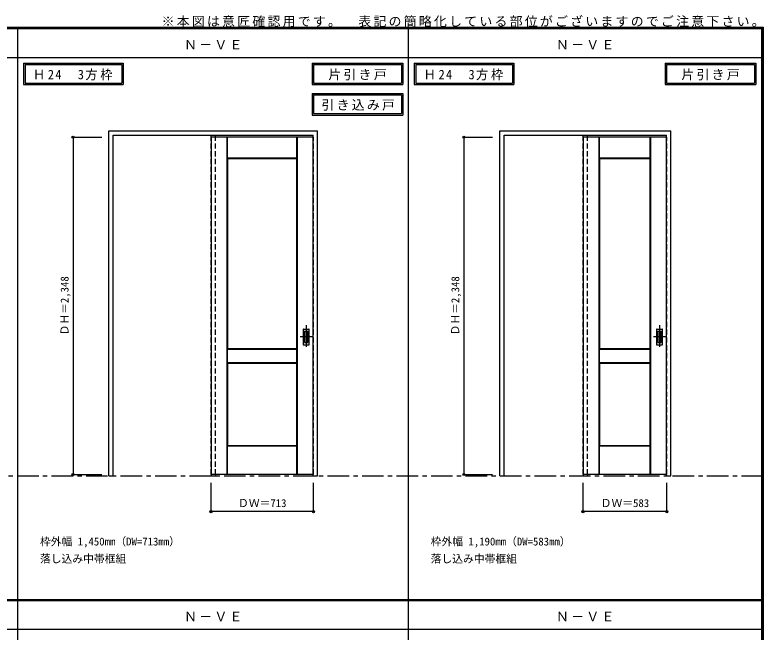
# Model space of a CAD drawing. Units: millimetres, scale not verified. Extents: x -6000 to 5700, y -4307 to 4260.
# Drawn here: x 495 to 5700, y -36 to 4260 of the extents above; entities that cross this region are included whole.
import ezdxf
from ezdxf.enums import TextEntityAlignment as Align

# ---------------------------------------------------------------- set-up
doc = ezdxf.new("R2010")
doc.units = ezdxf.units.MM
doc.header["$LTSCALE"] = 30
doc.header["$PDMODE"] = 32
doc.header["$PDSIZE"] = 15
doc.linetypes.add('CHAIN1', pattern=[8, 5, -1, 1, -1])
doc.linetypes.add('DASHED1', pattern=[1.8, 1.2, -0.6])
for name, color, linetype in [('0-1_通り芯', 4, 'CHAIN1'), ('0-2_扉', 4, 'DASHED1'), ('0-3_仕上げ', 7, 'Continuous'), ('0-4_枠', 3, 'Continuous'), ('0-6_引手', 3, 'Continuous'), ('0-A_文字', 7, 'Continuous'), ('0-B_寸法', 7, 'Continuous'), ('F-1_枠', 6, 'Continuous')]:
    doc.layers.add(name, color=color, linetype=linetype)
doc.styles.add('ＭＳ ゴシック', font='')
doc.styles.get('ＭＳ ゴシック').set_extended_font_data('MS Gothic')

msp = doc.modelspace()

# ---------------------------------------------------------------- linework, layer by layer
at = {"layer": '0-1_通り芯'}
for p, q in [((2521.25, 2100), (2521.25, 1938)), ((4979.75, 2100), (4979.75, 1938)), ((2562.25, 2019), (2480.25, 2019)), ((5020.75, 2019), (4938.75, 2019))]:
    msp.add_line(p, q, dxfattribs=at)
at = {"layer": '0-1_通り芯', "color": 7}
msp.add_line((-5490, 1053), (5690, 1053), dxfattribs=at)
at = {"layer": '0-2_扉', "color": 3, "linetype": 'Continuous'}
for p, q in [((2569.25, 3409.5), (1859.25, 3409.5)), ((1859.25, 3409.5), (1859.25, 1061.5)), ((5027.75, 3409.5), (4447.75, 3409.5)), ((4447.75, 3409.5), (4447.75, 1061.5)), ((2569.25, 1061.5), (1859.25, 1061.5)), ((5027.75, 1061.5), (4447.75, 1061.5))]:
    msp.add_line(p, q, dxfattribs=at)
at = {"layer": '0-2_扉'}
for p, q in [((1859.25, 3409.5), (1859.25, 3405.5)), ((2569.25, 3409.5), (2572.25, 3409.5)), ((4447.75, 3409.5), (4447.75, 3405.5)), ((5027.75, 3409.5), (5030.75, 3409.5))]:
    msp.add_line(p, q, dxfattribs=at)
for points in [[(2569.25, 1061.5), (2572.25, 1061.5), (2572.25, 3409.5)], [(5027.75, 1061.5), (5030.75, 1061.5), (5030.75, 3409.5)]]:
    msp.add_lwpolyline(points, dxfattribs=at)
at = {"layer": '0-3_仕上げ'}
for p, q in [((1971.25, 1061.5), (1971.25, 3409.5)), ((1972.75, 3262), (1972.75, 3409.5)), ((1974.25, 3263.5), (1974.25, 3409.5)), ((2457.25, 3263.5), (2457.25, 3409.5)), ((2458.75, 3262), (2458.75, 3409.5)), ((2460.25, 1061.5), (2460.25, 3409.5)), ((4559.75, 1061.5), (4559.75, 3409.5)), ((4561.25, 3262), (4561.25, 3409.5)), ((4562.75, 3263.5), (4562.75, 3409.5)), ((4915.75, 3263.5), (4915.75, 3409.5)), ((4917.25, 3262), (4917.25, 3409.5)), ((4918.75, 1061.5), (4918.75, 3409.5)), ((1975.25, 3259.5), (1972.75, 3262)), ((4563.75, 3259.5), (4561.25, 3262)), ((1972.75, 1839), (1972.75, 1934)), ((1974.25, 1840.5), (1974.25, 1932.5)), ((2457.25, 1932.5), (1974.25, 1932.5)), ((2456.25, 1936.5), (2458.75, 1934)), ((4561.25, 1839), (4561.25, 1934)), ((4562.75, 1840.5), (4562.75, 1932.5)), ((4915.75, 1932.5), (4562.75, 1932.5)), ((4914.75, 1936.5), (4917.25, 1934)), ((1974.25, 1840.5), (1972.75, 1839)), ((1975.25, 1836.5), (1972.75, 1839)), ((1974.25, 1840.5), (2457.25, 1840.5)), ((2458.75, 1839), (2456.25, 1836.5)), ((4562.75, 1840.5), (4561.25, 1839)), ((4563.75, 1836.5), (4561.25, 1839)), ((4562.75, 1840.5), (4915.75, 1840.5)), ((4917.25, 1839), (4914.75, 1836.5)), ((1972.75, 1061.5), (1972.75, 1259)), ((1974.25, 1061.5), (1974.25, 1257.5)), ((2457.25, 1257.5), (1974.25, 1257.5)), ((2456.25, 1261.5), (2458.75, 1259)), ((2457.25, 1257.5), (2458.75, 1259)), ((2457.25, 1061.5), (2457.25, 1257.5)), ((2458.75, 1061.5), (2458.75, 1259)), ((4561.25, 1061.5), (4561.25, 1259)), ((4562.75, 1061.5), (4562.75, 1257.5)), ((4915.75, 1257.5), (4562.75, 1257.5)), ((4914.75, 1261.5), (4917.25, 1259)), ((4915.75, 1257.5), (4917.25, 1259)), ((4915.75, 1061.5), (4915.75, 1257.5)), ((4917.25, 1061.5), (4917.25, 1259))]:
    msp.add_line(p, q, dxfattribs=at)
at = {"layer": '0-3_仕上げ', "color": 3}
for p, q in [((2456.25, 3259.5), (1975.25, 3259.5)), ((1975.25, 1936.5), (1975.25, 3259.5)), ((2456.25, 1936.5), (2456.25, 3259.5)), ((4914.75, 3259.5), (4563.75, 3259.5)), ((4563.75, 1936.5), (4563.75, 3259.5)), ((4914.75, 1936.5), (4914.75, 3259.5)), ((2456.25, 1936.5), (1975.25, 1936.5)), ((4914.75, 1936.5), (4563.75, 1936.5)), ((1975.25, 1836.5), (2456.25, 1836.5)), ((1975.25, 1261.5), (1975.25, 1836.5)), ((2456.25, 1261.5), (2456.25, 1836.5)), ((4563.75, 1836.5), (4914.75, 1836.5)), ((4563.75, 1261.5), (4563.75, 1836.5)), ((4914.75, 1261.5), (4914.75, 1836.5)), ((2456.25, 1261.5), (1975.25, 1261.5)), ((4914.75, 1261.5), (4563.75, 1261.5))]:
    msp.add_line(p, q, dxfattribs=at)
at = {"layer": '0-3_仕上げ'}
for points in [[(2457.25, 3263.5), (1974.25, 3263.5), (1972.75, 3262)], [(2457.25, 3263.5), (2458.75, 3262), (2456.25, 3259.5)], [(4915.75, 3263.5), (4562.75, 3263.5), (4561.25, 3262)], [(4915.75, 3263.5), (4917.25, 3262), (4914.75, 3259.5)], [(1974.25, 1932.5), (1972.75, 1934), (1975.25, 1936.5)], [(2457.25, 1840.5), (2457.25, 1932.5), (2458.75, 1934)], [(2457.25, 1840.5), (2458.75, 1839), (2458.75, 1934)], [(4562.75, 1932.5), (4561.25, 1934), (4563.75, 1936.5)], [(4915.75, 1840.5), (4915.75, 1932.5), (4917.25, 1934)], [(4915.75, 1840.5), (4917.25, 1839), (4917.25, 1934)], [(1974.25, 1257.5), (1972.75, 1259), (1975.25, 1261.5)], [(4562.75, 1257.5), (4561.25, 1259), (4563.75, 1261.5)]]:
    msp.add_lwpolyline(points, dxfattribs=at)
at = {"layer": '0-4_枠'}
for p, q in [((1149.25, 3453), (2599.25, 3453)), ((1149.25, 1053), (1149.25, 3453)), ((2599.25, 1053), (2599.25, 3453)), ((3867.75, 1053), (3867.75, 3453)), ((3867.75, 3453), (5057.75, 3453)), ((5057.75, 1053), (5057.75, 3453)), ((1179.25, 3423), (2569.25, 3423)), ((1179.25, 1053), (1179.25, 3423)), ((2569.25, 1053), (2569.25, 3423)), ((3897.75, 1053), (3897.75, 3423)), ((3897.75, 3423), (5027.75, 3423)), ((5027.75, 1053), (5027.75, 3423)), ((1149.25, 1053), (1179.25, 1053)), ((1859.25, 1061.5), (1859.25, 1053)), ((1859.25, 1053), (1889.25, 1053)), ((1889.25, 1061.5), (1889.25, 1053)), ((2569.25, 1053), (2599.25, 1053)), ((3867.75, 1053), (3897.75, 1053)), ((4447.75, 1061.5), (4447.75, 1053)), ((4447.75, 1053), (4477.75, 1053)), ((4477.75, 1061.5), (4477.75, 1053)), ((5027.75, 1053), (5057.75, 1053))]:
    msp.add_line(p, q, dxfattribs=at)
at = {"layer": '0-4_枠', "color": 4, "linetype": 'DASHED1'}
for p, q in [((1859.25, 1061.5), (1859.25, 3423)), ((1889.25, 1061.5), (1889.25, 3423)), ((4447.75, 1061.5), (4447.75, 3423)), ((4477.75, 1061.5), (4477.75, 3423))]:
    msp.add_line(p, q, dxfattribs=at)
at = {"layer": '0-6_引手'}
for p, q in [((2500.25, 2072.5), (2500.25, 1965.5)), ((2501.75, 2074), (2540.75, 2074)), ((2542.25, 1965.5), (2542.25, 2072.5)), ((4958.75, 2072.5), (4958.75, 1965.5)), ((4960.25, 2074), (4999.25, 2074)), ((5000.75, 1965.5), (5000.75, 2072.5)), ((2501.75, 1964), (2540.75, 1964)), ((4960.25, 1964), (4999.25, 1964))]:
    msp.add_line(p, q, dxfattribs=at)
at = {"layer": '0-6_引手', "color": 7}
for p, q in [((2508.75, 2056.5), (2508.75, 1981.5)), ((2510.25, 2058), (2532.25, 2058)), ((2533.75, 1981.5), (2533.75, 2056.5)), ((4967.25, 2056.5), (4967.25, 1981.5)), ((4968.75, 2058), (4990.75, 2058)), ((4992.25, 1981.5), (4992.25, 2056.5)), ((2510.25, 1980), (2532.25, 1980)), ((4968.75, 1980), (4990.75, 1980))]:
    msp.add_line(p, q, dxfattribs=at)
at = {"layer": '0-6_引手'}
for centre, start, end in [((2501.75, 2072.5), 90, 180), ((2540.75, 2072.5), 0, 90), ((4960.25, 2072.5), 90, 180), ((4999.25, 2072.5), 0, 90), ((2501.75, 1965.5), 180, 270), ((2540.75, 1965.5), 270, 0), ((4960.25, 1965.5), 180, 270), ((4999.25, 1965.5), 270, 0)]:
    msp.add_arc(centre, 1.5, start, end, dxfattribs=at)
at = {"layer": '0-6_引手', "color": 7}
for centre, start, end in [((2510.25, 2056.5), 90, 180), ((2532.25, 2056.5), 0, 90), ((4968.75, 2056.5), 90, 180), ((4990.75, 2056.5), 0, 90), ((2510.25, 1981.5), 180, 270), ((2532.25, 1981.5), 270, 0), ((4968.75, 1981.5), 180, 270), ((4990.75, 1981.5), 270, 0)]:
    msp.add_arc(centre, 1.5, start, end, dxfattribs=at)
at = {"layer": '0-A_文字'}
for p, q in [((555, 3925), (555, 3775)), ((565, 3915), (565, 3785)), ((565, 3915), (1237.62, 3915)), ((1237.62, 3915), (1237.62, 3785)), ((2562.47, 3925), (2562.47, 3775)), ((2572.47, 3915), (2572.47, 3785)), ((2572.47, 3915), (3183.5, 3915)), ((3183.5, 3915), (3183.5, 3785)), ((3273.5, 3925), (3273.5, 3775)), ((3283.5, 3915), (3283.5, 3785)), ((3283.5, 3915), (3956.12, 3915)), ((3956.12, 3915), (3956.12, 3785)), ((5018.97, 3925), (5018.97, 3775)), ((5028.97, 3915), (5028.97, 3785)), ((5028.97, 3915), (5640, 3915)), ((5640, 3915), (5640, 3785)), ((555, 3775), (1247.62, 3775)), ((565, 3785), (1237.62, 3785)), ((2562.47, 3775), (3193.5, 3775)), ((2572.47, 3785), (3183.5, 3785)), ((3273.5, 3775), (3966.12, 3775)), ((3283.5, 3785), (3956.12, 3785)), ((5018.97, 3775), (5650, 3775)), ((5028.97, 3785), (5640, 3785)), ((2562.47, 3713.53), (2562.47, 3563.53)), ((2572.47, 3703.53), (2572.47, 3573.53)), ((2572.47, 3703.53), (3183.5, 3703.53)), ((3183.5, 3703.53), (3183.5, 3573.53)), ((2562.47, 3563.53), (3193.5, 3563.53)), ((2572.47, 3573.53), (3183.5, 3573.53))]:
    msp.add_line(p, q, dxfattribs=at)
for points in [[(555, 3925), (1247.62, 3925), (1247.62, 3775)], [(2562.47, 3925), (3193.5, 3925), (3193.5, 3775)], [(3273.5, 3925), (3966.12, 3925), (3966.12, 3775)], [(5018.97, 3925), (5650, 3925), (5650, 3775)], [(2562.47, 3713.53), (3193.5, 3713.53), (3193.5, 3563.53)]]:
    msp.add_lwpolyline(points, dxfattribs=at)
at = {"layer": '0-B_寸法', "color": 4}
for p, q in [((899.25, 3409.5), (1099.25, 3409.5)), ((899.25, 3409.5), (899.25, 1061.5)), ((3617.75, 3409.5), (3817.75, 3409.5)), ((899.25, 1061.5), (1099.25, 1061.5)), ((2572.25, 803), (2572.25, 1003)), ((5030.75, 803), (5030.75, 1003))]:
    msp.add_line(p, q, dxfattribs=at)
for points in [[(3617.75, 3409.5), (3617.75, 1061.5), (3817.75, 1061.5)], [(2572.25, 803), (1859.25, 803), (1859.25, 1003)], [(5030.75, 803), (4447.75, 803), (4447.75, 1003)]]:
    msp.add_lwpolyline(points, dxfattribs=at)
at = {"layer": '0-B_寸法'}
for p in [(899.25, 3409.5), (3617.75, 3409.5), (899.25, 1061.5), (3617.75, 1061.5), (1859.25, 803), (2572.25, 803), (4447.75, 803), (5030.75, 803)]:
    msp.add_point(p, dxfattribs=at)
at = {"layer": 'F-1_枠'}
for p, q in [((-6000, 4175), (5700, 4175)), ((-6000, 4170), (5700, 4170)), ((-6000, 4165), (5700, 4165)), ((515, -3790), (515, 4175)), ((3233.5, -3790), (3233.5, 4175)), ((5690, 4175), (5690, -4205)), ((5695, 4175), (5695, -4205)), ((5700, 4175), (5700, -4205)), ((-6000, 3965), (5700, 3965)), ((-6000, 190.5), (5700, 190.5)), ((-6000, 187.5), (5700, 187.5)), ((-6000, 184.5), (5700, 184.5)), ((-6000, -15.5), (5700, -15.5))]:
    msp.add_line(p, q, dxfattribs=at)

# ---------------------------------------------------------------- texts
at = {"layer": '0-A_文字', "style": 'ＭＳ ゴシック'}
for s, p in [('枠外幅 1,450mm（DW=713mm）', (669.25, 550.5)), ('枠外幅 1,190mm（DW=583mm）', (3387.75, 550.5)), ('落し込み中帯框組', (669.25, 430.5)), ('落し込み中帯框組', (3387.75, 430.5))]:
    msp.add_text(s, height=54.99, dxfattribs=at).set_placement(p, align=Align.BOTTOM_LEFT)
at = {"layer": '0-A_文字', "char_height": 65.98, "attachment_point": 7, "style": 'ＭＳ ゴシック'}
for s, insert in [('\\T1.17;※本図は意匠確認用です。\u3000表記の簡略化している部位がございますのでご注意下さい。', (1515, 4175)), ('\\T1.17;Ｎ－ＶＥ', (1671.75, 4020)), ('\\T1.17;Ｎ－ＶＥ', (4259.25, 4020)), ('\\T1.22;\\W0.95;Ｈ24\u30003方枠', (619.66, 3805)), ('\\T1.17;片引き戸', (2675.48, 3805)), ('\\T1.22;\\W0.95;Ｈ24\u30003方枠', (3338.16, 3805)), ('\\T1.17;片引き戸', (5131.98, 3805)), ('\\T1.17;引き込み戸', (2627.13, 3593.53)), ('\\T1.17;Ｎ－ＶＥ', (1671.75, 39.5)), ('\\T1.17;Ｎ－ＶＥ', (4259.25, 39.5))]:
    msp.add_mtext(s, dxfattribs=dict(at, insert=insert))
at = {"layer": '0-B_寸法', "style": 'ＭＳ ゴシック'}
for p in [(884.25, 2029.25), (3602.75, 2029.25)]:
    msp.add_text('ＤＨ＝2,348', height=54.99, rotation=90, dxfattribs=at).set_placement(p, align=Align.BOTTOM_LEFT)
for s, p in [('ＤＷ＝713', (2047, 818)), ('ＤＷ＝583', (4570.5, 818))]:
    msp.add_text(s, height=54.99, dxfattribs=at).set_placement(p, align=Align.BOTTOM_LEFT)

doc.saveas('drawing.dxf')
